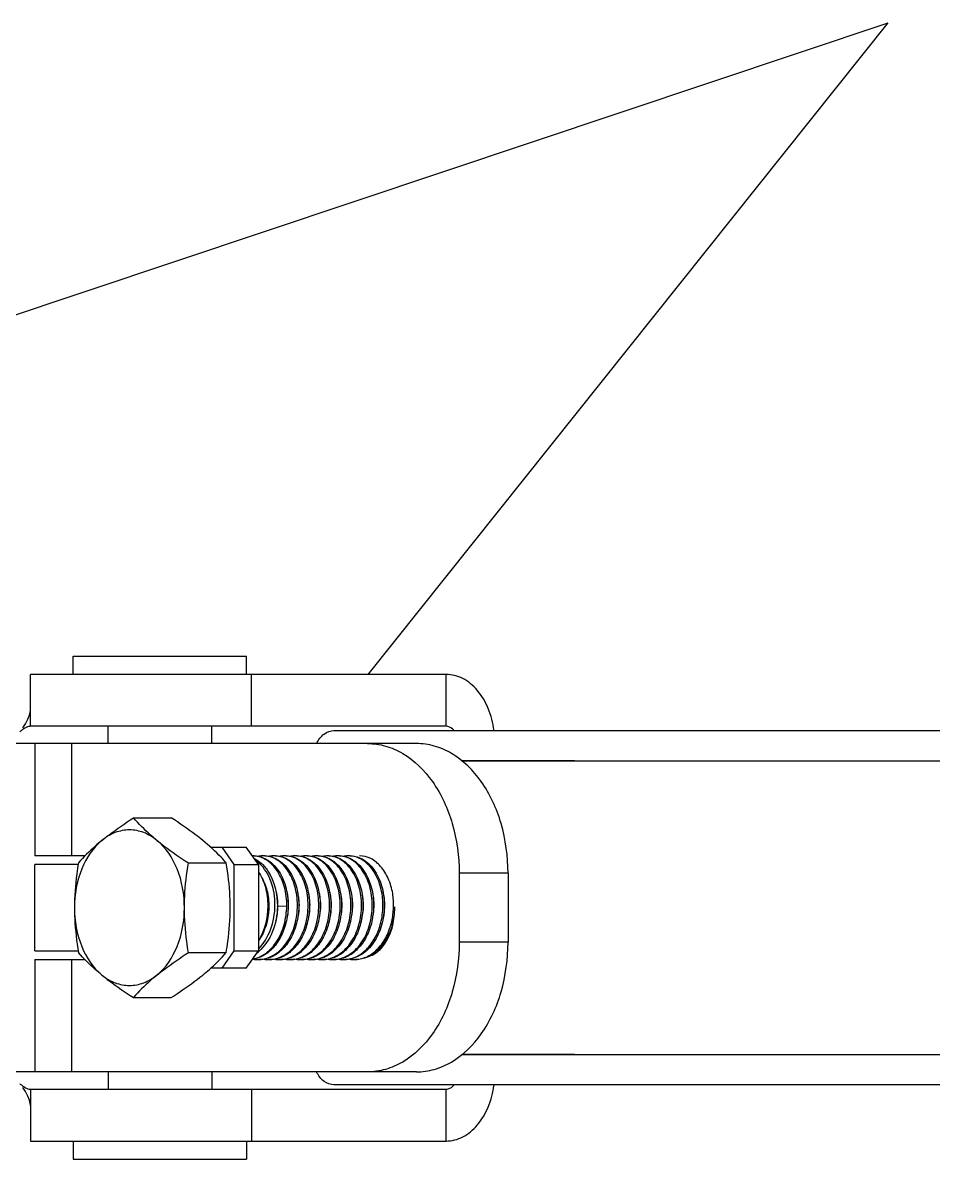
# Model space of a CAD drawing. Extents: x 27938 to 650306, y -92720 to 1524912.
# Drawn here: x 323956 to 324818, y 821972 to 823047 of the extents above; entities that cross this region are included whole.
import ezdxf

# ---------------------------------------------------------------- set-up
doc = ezdxf.new("R2010")
doc.units = 0
doc.header["$LTSCALE"] = 1000
doc.header["$MEASUREMENT"] = 0
doc.styles.get("Standard").update_dxf_attribs({"font": 'gbenor.shx', "bigfont": 'gbcbig.shx'})
doc.dimstyles.get("Standard").update_dxf_attribs({"dimtxt": 0.18, "dimasz": 0.18, "dimexe": 0.18, "dimexo": 0.0625, "dimgap": 0.09, "dimtad": 0, "dimtih": 1, "dimtoh": 1, "dimdec": 4, "dimzin": 0, "dimdsep": 46, "dimtxsty": 'Standard', "dimcen": 0.09, "dimadec": 0, "dimazin": 0, "dimtfac": 1, "dimtdec": 4, "dimtofl": 0, "dimtmove": 0, "dimatfit": 3, "dimfxl": 1, "dimtolj": 1, "dimtzin": 0, "dimarcsym": 0})

msp = doc.modelspace()

# ---------------------------------------------------------------- linework, layer by layer
for p, q in [((324003.8, 822430.4), (324003.8, 822447.7)), ((324003.8, 822447.7), (324168, 822447.7)), ((324168, 822430.4), (324168, 822447.7)), ((323963.3, 822381.3), (323963.3, 822430.4)), ((324356.9, 822430.4), (323963.3, 822430.4)), ((324172.7, 822381.3), (324172.7, 822430.4)), ((324356.9, 822381.3), (324356.9, 822430.4)), ((324356.9, 822381.3), (323963.3, 822381.3)), ((324036.9, 822365), (324036.9, 822381.3)), ((324135, 822365), (324135, 822381.3)), ((324250.7, 822377.2), (326704.6, 822377.2)), ((324282.5, 822365), (323907.5, 822365)), ((323967.3, 822365), (323967.3, 822258.7)), ((324002.1, 822365), (324002.1, 822258.7)), ((324328.8, 822365), (324282.5, 822365)), ((324371.6, 822348.6), (326420.1, 822348.6)), ((324478.5, 822348.6), (324372, 822348.6)), ((324060.8, 822294.6), (324096.6, 822294.6)), ((324133.9, 822266.8), (324167.5, 822266.8)), ((324144.4, 822266.8), (324156, 822250.5)), ((324179.1, 822250.5), (324167.5, 822266.8)), ((324014.9, 822258.7), (323967.3, 822258.7)), ((323967.4, 822168.7), (323967.4, 822250.5)), ((324008.5, 822250.5), (323967.4, 822250.5)), ((324112.8, 822252.1), (324148.7, 822252.1)), ((324156, 822250.5), (324156, 822168.7)), ((324156, 822250.5), (324179.1, 822250.5)), ((324179.1, 822250.5), (324179.1, 822168.7)), ((324369.3, 822242.3), (324369.3, 822176.9)), ((324415.5, 822242.3), (324369.3, 822242.3)), ((324415.5, 822242.3), (324415.5, 822176.9)), ((324197.3, 822210.8), (324197.1, 822210.8)), ((324206, 822211), (324197.3, 822210.8)), ((324415.5, 822176.9), (324369.3, 822176.9)), ((323967.4, 822168.7), (324008.5, 822168.7)), ((324112.8, 822167.1), (324148.7, 822167.1)), ((324156, 822168.7), (324144.4, 822152.4)), ((324156, 822168.7), (324179.1, 822168.7)), ((324167.5, 822152.4), (324179.1, 822168.7)), ((324292.5, 822169.9), (324292.5, 822169.8)), ((323967.3, 822160.5), (323967.3, 822054.2)), ((323967.3, 822160.5), (324014.9, 822160.5)), ((324002.1, 822160.5), (324002.1, 822054.2)), ((324167.5, 822152.4), (324133.9, 822152.4)), ((324060.8, 822124.6), (324096.6, 822124.6)), ((324371.6, 822070.6), (326420.1, 822070.6)), ((324478.5, 822070.6), (324372, 822070.6)), ((324282.5, 822054.2), (323907.5, 822054.2)), ((324036.9, 822054.2), (324036.9, 822037.9)), ((324135, 822054.2), (324135, 822037.9)), ((324328.8, 822054.2), (324282.5, 822054.2)), ((323963.3, 822037.9), (323963.3, 821988.8)), ((323963.3, 822037.9), (324356.9, 822037.9)), ((324172.7, 822037.9), (324172.7, 821988.8)), ((326704.6, 822042), (324250.7, 822042)), ((324356.9, 821988.8), (324356.9, 822037.9)), ((323963.3, 821988.8), (324356.9, 821988.8)), ((324003.8, 821988.8), (324003.8, 821971.5)), ((324168, 821988.8), (324168, 821971.5)), ((324003.8, 821971.5), (324168, 821971.5))]:
    msp.add_line(p, q)
for points in [[(323956, 822379.8), (323958.5, 822383.5), (323960.8, 822388), (323962.3, 822391.8), (323963, 822394.8), (323963.2, 822396.5), (323963.3, 822396.9)], [(323963.3, 822022.3), (323963.2, 822022.7), (323963, 822024.4), (323962.3, 822027.3), (323960.8, 822031.2), (323958.5, 822035.7), (323956, 822039.4)]]:
    msp.add_lwpolyline(points)
for centre, radius, start, end in [((323973.2, 822354.6), 29.3, 123.7883, 124.1887), ((324173.8, 822236.4), 22.2, 90.0002, 91.1523), ((324173.8, 822236.4), 22.3, 86.7942, 89.9978), ((324183.9, 822236.1), 22.6, 90.048, 101.3296), ((324183.9, 822236.4), 22.3, 86.7948, 89.9978), ((324194.1, 822236.1), 22.6, 90.0486, 101.3889), ((324194, 822236.4), 22.3, 86.7953, 89.9977), ((324204.2, 822236.1), 22.6, 90.0485, 101.3698), ((324204.2, 822236.4), 22.3, 86.7955, 89.9977), ((324214.3, 822236.1), 22.6, 90.0482, 101.3466), ((324214.3, 822236.4), 22.3, 86.7949, 89.9977), ((324224.4, 822236.1), 22.6, 90.0488, 101.4019), ((324224.4, 822236.4), 22.3, 86.7954, 89.9977), ((324234.5, 822236.1), 22.6, 90.0485, 101.3836), ((324234.5, 822236.4), 22.3, 86.7954, 89.9977), ((324244.7, 822236), 22.6, 90.0523, 102.1493), ((324244.6, 822236.4), 22.3, 86.795, 89.9977), ((324254.8, 822236.1), 22.6, 90.0489, 101.4175), ((324254.7, 822236.4), 22.3, 86.7955, 89.9977), ((324264.9, 822236.1), 22.6, 90.0481, 101.3388), ((324264.9, 822236.4), 22.3, 86.795, 89.9978), ((324240.4, 822212), 66.8, 4.1257, 9.4027), ((324128, 822211.9), 69.2, 359.1399, 359.3167), ((324139.2, 822211.9), 58.1, 358.9629, 359.1986), ((324238.5, 822211.8), 68.6, 347.2993, 358.0279), ((324238.1, 822211.9), 69.1, 358.1063, 4.1306), ((324237.9, 822211.9), 69.3, 357.9987, 358.1134), ((324239.2, 822211.9), 69.2, 351.1719, 358.0614), ((324239.2, 822211.9), 69.2, 358.0532, 358.7181), ((324170.6, 822211.7), 57.1, 348.7877, 350.256), ((324221.3, 822211.7), 57, 347.8843, 350.3195), ((324231.3, 822211.7), 57.1, 349.0131, 350.0068), ((324241.8, 822211.4), 66.6, 344.3304, 351.1869), ((324240.9, 822206.1), 66.9, 348.6166, 355.814), ((324244.1, 822210.9), 64.3, 344.0044, 344.2949), ((324155.5, 822196.2), 36.9, 307.5195, 310.6239), ((324178.9, 822187.6), 27.1, 260.5385, 269.971), ((324178.9, 822187.3), 26.8, 270.0015, 272.6678), ((324189, 822187.6), 27.1, 260.5775, 269.9713), ((324189, 822187.3), 26.8, 270.0015, 272.6681), ((324199.1, 822187.6), 27.1, 260.4983, 269.9708), ((324199.1, 822187.3), 26.8, 270.0015, 272.6677), ((324209.2, 822187.6), 27.1, 260.3354, 269.9695), ((324209.2, 822187.3), 26.8, 270.0015, 272.668), ((324219.3, 822187.6), 27.1, 260.555, 269.9711), ((324219.3, 822187.3), 26.8, 270.0015, 272.6678), ((324229.5, 822187.6), 27.1, 260.5143, 269.9708), ((324229.5, 822187.3), 26.8, 270.0015, 272.6677), ((324239.6, 822187.6), 27.1, 260.5593, 269.9712), ((324239.6, 822187.3), 26.8, 270.0015, 272.668), ((324249.7, 822187.6), 27.1, 260.4778, 269.9708), ((324249.7, 822187.3), 26.8, 270.0015, 272.6677), ((324259.8, 822187.6), 27.1, 260.5247, 269.9709), ((324259.8, 822187.3), 26.8, 270.0015, 272.6677), ((324269.9, 822187.6), 27.1, 260.5751, 269.9713), ((324269.9, 822187.3), 26.8, 270.0015, 272.6681), ((323973.2, 822064.6), 29.3, 235.8113, 236.2117)]:
    msp.add_arc(centre, radius, start, end)
for points, knots in [([(324402.3, 822377.3), (324401.3, 822384.5), (324397.8, 822398.1), (324387.7, 822415.5), (324373.7, 822427.4), (324362.3, 822430.4), (324356.9, 822430.4)], [0, 0, 0, 0, 0.287892, 0.552013, 0.786654, 1, 1, 1, 1]), ([(323963.3, 822381.3), (323962.8, 822381.3), (323960.5, 822381.1), (323958.4, 822379.9), (323956.9, 822378.9)], [0, 0, 0, 0, 0.222245, 1, 1, 1, 1]), ([(324364.5, 822377.3), (324364, 822377.9), (324362, 822380), (324359, 822381.3), (324356.9, 822381.3)], [0, 0, 0, 0, 0.274002, 1, 1, 1, 1]), ([(323956.7, 822378.8), (323956.4, 822378.6), (323955.2, 822377.8), (323954, 822376.8), (323953.2, 822376.1)], [0, 0, 0, 0, 0.231104, 1, 1, 1, 1]), ([(324234.2, 822365.1), (324235.9, 822368.5), (324240.2, 822374.5), (324247.4, 822377.2), (324250.7, 822377.2)], [0, 0, 0, 0, 0.538137, 1, 1, 1, 1]), ([(324282.5, 822365), (324288.2, 822365), (324299.9, 822363.3), (324322.6, 822353.4), (324347.1, 822328.9), (324365.1, 822288.8), (324369.3, 822258.1), (324369.3, 822242.3)], [0, 0, 0, 0, 0.103597, 0.210948, 0.445697, 0.712571, 1, 1, 1, 1]), ([(324415.5, 822242.3), (324415.5, 822258.1), (324411.4, 822288.8), (324393.3, 822328.9), (324368.8, 822353.4), (324346.1, 822363.3), (324334.5, 822365), (324328.8, 822365)], [0, 0, 0, 0, 0.287429, 0.554303, 0.789052, 0.896403, 1, 1, 1, 1]), ([(324031, 822273.3), (324033.2, 822275.2), (324042.8, 822282.7), (324052.9, 822289.5), (324060.8, 822294.6)], [0, 0, 0, 0, 0.237123, 1, 1, 1, 1]), ([(324083, 822273.3), (324080.9, 822275.1), (324073.1, 822281.7), (324065.8, 822289), (324060.8, 822294.6)], [0, 0, 0, 0, 0.268858, 1, 1, 1, 1]), ([(324126.4, 822273.3), (324124.2, 822275.2), (324114.6, 822282.7), (324104.5, 822289.5), (324096.6, 822294.6)], [0, 0, 0, 0, 0.237123, 1, 1, 1, 1]), ([(324083, 822273.3), (324079.3, 822276.4), (324071.1, 822281.4), (324057, 822284.1), (324043, 822281.4), (324034.7, 822276.4), (324031, 822273.3)], [0, 0, 0, 0, 0.257487, 0.5, 0.742513, 1, 1, 1, 1]), ([(324031, 822273.3), (324022.5, 822266.4), (324009, 822245.8), (324005, 822222.1), (324005, 822209.6)], [0, 0, 0, 0, 0.468341, 1, 1, 1, 1]), ([(324031, 822273.3), (324028.9, 822271.6), (324021, 822265), (324013.7, 822257.7), (324008.7, 822252.1)], [0, 0, 0, 0, 0.268858, 1, 1, 1, 1]), ([(324083, 822273.3), (324085.3, 822271.5), (324094.9, 822264), (324105, 822257.1), (324112.8, 822252.1)], [0, 0, 0, 0, 0.237123, 1, 1, 1, 1]), ([(324109.1, 822209.6), (324109.1, 822222.1), (324105, 822245.8), (324091.6, 822266.4), (324083, 822273.3)], [0, 0, 0, 0, 0.531659, 1, 1, 1, 1]), ([(324148.7, 822252.1), (324147.1, 822253.9), (324140.1, 822261.4), (324132.5, 822268.4), (324126.4, 822273.3)], [0, 0, 0, 0, 0.2325, 1, 1, 1, 1]), ([(324008.7, 822252.1), (324008.1, 822248.6), (324006, 822234.5), (324005, 822220.3), (324005, 822209.6)], [0, 0, 0, 0, 0.248681, 1, 1, 1, 1]), ([(324109.1, 822209.6), (324109.1, 822213.2), (324109.4, 822227.4), (324111.1, 822241.6), (324112.8, 822252.1)], [0, 0, 0, 0, 0.251248, 1, 1, 1, 1]), ([(324152.4, 822209.6), (324152.4, 822213.2), (324152.1, 822227.4), (324150.4, 822241.6), (324148.7, 822252.1)], [0, 0, 0, 0, 0.251248, 1, 1, 1, 1]), ([(324191.8, 822251.8), (324198.4, 822246.1), (324205.1, 822232.9), (324207.8, 822214.3), (324206.6, 822199.1), (324202.3, 822184.9), (324195, 822172.8), (324185.3, 822164.2), (324177.5, 822161.3), (324173.6, 822160.8)], [0, 0, 0, 0, 0.238806, 0.375378, 0.515068, 0.651187, 0.778286, 0.893865, 1, 1, 1, 1]), ([(324206, 822211), (324206.1, 822217.1), (324204.7, 822228.7), (324198.3, 822244), (324188.2, 822255.1), (324179.3, 822258.4), (324175, 822258.6)], [0, 0, 0, 0, 0.291821, 0.560232, 0.794326, 1, 1, 1, 1]), ([(324175.1, 822258.7), (324178, 822258.7), (324184.2, 822257.4), (324189.5, 822254), (324191.8, 822251.8)], [0, 0, 0, 0, 0.482388, 1, 1, 1, 1]), ([(324175.1, 822256.3), (324175.7, 822256), (324178, 822254.8), (324180.2, 822253.2), (324181.7, 822251.9)], [0, 0, 0, 0, 0.243018, 1, 1, 1, 1]), ([(324179.2, 822170.5), (324184.3, 822175.6), (324192.2, 822189), (324196.1, 822211.8), (324192.6, 822234.1), (324185, 822247), (324180.1, 822251.5)], [0, 0, 0, 0, 0.245715, 0.512956, 0.773315, 1, 1, 1, 1]), ([(324180.1, 822160.6), (324184.8, 822160.8), (324194.7, 822164.1), (324206.2, 822175.4), (324213.9, 822191.3), (324216.9, 822209.4), (324215.1, 822227.6), (324208.8, 822243.4), (324198.7, 822255), (324189.5, 822258.4), (324185.2, 822258.6)], [0, 0, 0, 0, 0.109411, 0.23076, 0.366314, 0.510391, 0.653213, 0.784895, 0.899597, 1, 1, 1, 1]), ([(324202, 822251.8), (324208.8, 822245.8), (324215.6, 822232), (324218, 822212.4), (324216.3, 822196.7), (324211.2, 822182.2), (324203.1, 822170.4), (324192.4, 822162.5), (324184.1, 822160.5), (324180.1, 822160.5)], [0, 0, 0, 0, 0.241302, 0.379446, 0.520006, 0.655788, 0.781304, 0.89482, 1, 1, 1, 1]), ([(324181.7, 822251.9), (324184.2, 822249.7), (324193.8, 822238.2), (324197.3, 822222.5), (324197.1, 822211)], [0, 0, 0, 0, 0.224306, 1, 1, 1, 1]), ([(324185.2, 822258.7), (324188.1, 822258.7), (324194.3, 822257.4), (324199.6, 822254), (324202, 822251.8)], [0, 0, 0, 0, 0.482394, 1, 1, 1, 1]), ([(324190.2, 822160.6), (324194.9, 822160.8), (324204.8, 822164.1), (324216.4, 822175.4), (324224, 822191.3), (324227, 822209.4), (324225.3, 822227.6), (324218.9, 822243.4), (324208.8, 822255), (324199.6, 822258.4), (324195.3, 822258.6)], [0, 0, 0, 0, 0.109411, 0.23076, 0.366309, 0.510386, 0.653207, 0.784895, 0.899597, 1, 1, 1, 1]), ([(324212.1, 822251.8), (324218.9, 822245.8), (324225.8, 822232), (324228.1, 822212.4), (324226.4, 822196.7), (324221.4, 822182.2), (324213.2, 822170.4), (324202.6, 822162.5), (324194.2, 822160.5), (324190.2, 822160.5)], [0, 0, 0, 0, 0.241317, 0.379461, 0.520014, 0.655792, 0.781306, 0.894819, 1, 1, 1, 1]), ([(324195.3, 822258.7), (324198.3, 822258.7), (324204.5, 822257.4), (324209.7, 822253.9), (324212.1, 822251.8)], [0, 0, 0, 0, 0.48237, 1, 1, 1, 1]), ([(324200.3, 822160.6), (324205.1, 822160.8), (324215, 822164.1), (324226.5, 822175.4), (324234.1, 822191.3), (324237.1, 822209.4), (324235.4, 822227.6), (324229.1, 822243.4), (324218.9, 822255), (324209.7, 822258.4), (324205.4, 822258.6)], [0, 0, 0, 0, 0.109414, 0.230763, 0.366316, 0.510389, 0.653208, 0.784892, 0.899594, 1, 1, 1, 1]), ([(324222.2, 822251.9), (324229, 822245.8), (324235.9, 822232), (324238.2, 822212.5), (324236.6, 822196.7), (324231.5, 822182.2), (324223.3, 822170.4), (324212.7, 822162.5), (324204.3, 822160.5), (324200.4, 822160.5)], [0, 0, 0, 0, 0.24129, 0.379435, 0.519998, 0.655783, 0.781305, 0.89482, 1, 1, 1, 1]), ([(324205.4, 822258.7), (324208.4, 822258.7), (324214.6, 822257.4), (324219.8, 822254), (324222.2, 822251.9)], [0, 0, 0, 0, 0.482394, 1, 1, 1, 1]), ([(324210.5, 822160.6), (324215.2, 822160.8), (324225.1, 822164.1), (324236.6, 822175.4), (324244.2, 822191.3), (324247.3, 822209.4), (324245.5, 822227.6), (324239.2, 822243.4), (324229, 822255), (324219.8, 822258.4), (324215.5, 822258.6)], [0, 0, 0, 0, 0.109411, 0.230759, 0.366311, 0.510389, 0.653212, 0.784896, 0.899598, 1, 1, 1, 1]), ([(324232.3, 822251.8), (324239.2, 822245.8), (324246, 822232), (324248.3, 822212.4), (324246.7, 822196.7), (324241.6, 822182.2), (324233.4, 822170.4), (324222.8, 822162.5), (324214.4, 822160.5), (324210.5, 822160.5)], [0, 0, 0, 0, 0.241312, 0.379455, 0.520012, 0.655791, 0.781305, 0.89482, 1, 1, 1, 1]), ([(324215.5, 822258.7), (324218.5, 822258.7), (324224.7, 822257.4), (324229.9, 822253.9), (324232.3, 822251.8)], [0, 0, 0, 0, 0.482382, 1, 1, 1, 1]), ([(324220.6, 822160.6), (324225.3, 822160.8), (324235.2, 822164.1), (324246.7, 822175.4), (324254.3, 822191.3), (324257.4, 822209.4), (324255.6, 822227.6), (324249.3, 822243.4), (324239.1, 822255), (324230, 822258.4), (324225.6, 822258.6)], [0, 0, 0, 0, 0.109413, 0.230762, 0.36631, 0.510386, 0.653205, 0.784893, 0.899595, 1, 1, 1, 1]), ([(324242.4, 822251.8), (324249.3, 822245.8), (324256.1, 822232), (324258.4, 822212.4), (324256.8, 822196.7), (324251.7, 822182.2), (324243.6, 822170.4), (324232.9, 822162.5), (324224.6, 822160.5), (324220.6, 822160.5)], [0, 0, 0, 0, 0.241314, 0.379459, 0.520012, 0.655791, 0.781307, 0.89482, 1, 1, 1, 1]), ([(324225.7, 822258.7), (324228.6, 822258.7), (324234.8, 822257.4), (324240.1, 822253.9), (324242.4, 822251.8)], [0, 0, 0, 0, 0.482371, 1, 1, 1, 1]), ([(324230.7, 822160.6), (324235.4, 822160.8), (324245.3, 822164.1), (324256.8, 822175.4), (324264.4, 822191.3), (324267.5, 822209.4), (324265.7, 822227.6), (324259.4, 822243.4), (324249.3, 822255), (324240.1, 822258.4), (324235.8, 822258.6)], [0, 0, 0, 0, 0.109413, 0.230763, 0.366317, 0.51039, 0.65321, 0.784893, 0.899595, 1, 1, 1, 1]), ([(324252.6, 822251.9), (324259.4, 822245.8), (324266.2, 822232), (324268.6, 822212.5), (324266.9, 822196.7), (324261.8, 822182.2), (324253.7, 822170.4), (324243, 822162.5), (324234.7, 822160.5), (324230.7, 822160.5)], [0, 0, 0, 0, 0.241291, 0.379436, 0.519999, 0.655783, 0.781305, 0.89482, 1, 1, 1, 1]), ([(324235.8, 822258.7), (324238.7, 822258.7), (324244.9, 822257.4), (324250.2, 822254), (324252.6, 822251.9)], [0, 0, 0, 0, 0.482397, 1, 1, 1, 1]), ([(324240.8, 822160.6), (324245.5, 822160.8), (324255.4, 822164.1), (324267, 822175.4), (324274.6, 822191.3), (324277.6, 822209.4), (324275.8, 822227.6), (324269.5, 822243.4), (324259.4, 822255), (324250.2, 822258.4), (324245.9, 822258.6)], [0, 0, 0, 0, 0.10941, 0.230759, 0.36631, 0.510388, 0.653211, 0.784896, 0.899598, 1, 1, 1, 1]), ([(324262.7, 822251.8), (324269.5, 822245.8), (324276.4, 822232), (324278.7, 822212.4), (324277, 822196.7), (324272, 822182.2), (324263.8, 822170.4), (324253.2, 822162.5), (324244.8, 822160.5), (324240.8, 822160.5)], [0, 0, 0, 0, 0.241321, 0.379464, 0.520018, 0.655795, 0.781306, 0.894819, 1, 1, 1, 1]), ([(324245.9, 822258.7), (324248.9, 822258.7), (324255, 822257.4), (324260.3, 822253.9), (324262.7, 822251.8)], [0, 0, 0, 0, 0.482371, 1, 1, 1, 1]), ([(324250.9, 822160.6), (324255.6, 822160.8), (324265.6, 822164.1), (324277.1, 822175.4), (324284.7, 822191.3), (324287.7, 822209.4), (324286, 822227.6), (324279.7, 822243.4), (324269.5, 822255), (324260.3, 822258.4), (324256, 822258.6)], [0, 0, 0, 0, 0.109414, 0.230762, 0.366312, 0.510386, 0.653204, 0.784891, 0.899595, 1, 1, 1, 1]), ([(324272.8, 822251.8), (324279.6, 822245.8), (324286.5, 822232), (324288.8, 822212.4), (324287.2, 822196.7), (324282.1, 822182.2), (324273.9, 822170.4), (324263.3, 822162.5), (324254.9, 822160.5), (324251, 822160.5)], [0, 0, 0, 0, 0.241301, 0.379446, 0.520004, 0.655787, 0.781306, 0.894819, 1, 1, 1, 1]), ([(324256, 822258.7), (324259, 822258.7), (324265.2, 822257.4), (324270.4, 822254), (324272.8, 822251.8)], [0, 0, 0, 0, 0.48238, 1, 1, 1, 1]), ([(324266.1, 822258.7), (324268.3, 822258.7), (324272.8, 822258), (324281.4, 822254), (324290.7, 822244.1), (324297.3, 822228.1), (324299.2, 822209.5), (324296, 822190.9), (324288.1, 822174.8), (324276.1, 822163.5), (324265.9, 822160.5), (324261.1, 822160.5)], [0, 0, 0, 0, 0.049449, 0.100956, 0.214949, 0.346477, 0.489675, 0.634208, 0.769827, 0.890789, 1, 1, 1, 1]), ([(324261.1, 822160.6), (324265, 822160.7), (324273.1, 822163), (324283.4, 822171.2), (324291.3, 822183), (324296.1, 822197.3), (324297.6, 822212.8), (324295.3, 822232), (324288.6, 822245.6), (324281.9, 822251.6)], [0, 0, 0, 0, 0.105385, 0.219488, 0.34542, 0.481197, 0.621395, 0.759049, 1, 1, 1, 1]), ([(324281.9, 822251.6), (324279.6, 822253.7), (324274.7, 822257), (324268.9, 822258.5), (324266.1, 822258.6)], [0, 0, 0, 0, 0.517722, 1, 1, 1, 1]), ([(324306.3, 822223), (324305.5, 822227.9), (324302.8, 822237.1), (324295.8, 822248.8), (324286.3, 822256.7), (324278.6, 822258.7), (324275, 822258.7)], [0, 0, 0, 0, 0.291651, 0.555731, 0.788679, 1, 1, 1, 1]), ([(324179.2, 822243.9), (324182.1, 822239.3), (324186.6, 822228.7), (324189.5, 822205.9), (324185.2, 822187.9), (324179.1, 822178.1)], [0, 0, 0, 0, 0.237857, 0.495496, 1, 1, 1, 1]), ([(324182.3, 822237.9), (324184.8, 822233.7), (324188.4, 822223.9), (324190.1, 822203.4), (324185.5, 822187.4), (324179.7, 822179)], [0, 0, 0, 0, 0.239537, 0.497847, 1, 1, 1, 1]), ([(324195.8, 822225), (324196.1, 822223.9), (324197, 822219.3), (324197.4, 822214.6), (324197.3, 822211.1)], [0, 0, 0, 0, 0.245441, 1, 1, 1, 1]), ([(324206.3, 822223.5), (324206.6, 822221.8), (324207.8, 822214.6), (324207.5, 822207.3), (324206.6, 822202)], [0, 0, 0, 0, 0.24614, 1, 1, 1, 1]), ([(324216.4, 822223.6), (324216.7, 822221.8), (324217.9, 822214.7), (324217.7, 822207.4), (324216.7, 822202)], [0, 0, 0, 0, 0.246098, 1, 1, 1, 1]), ([(324226.4, 822224), (324226.8, 822222.2), (324228, 822215), (324227.8, 822207.5), (324226.9, 822202)], [0, 0, 0, 0, 0.245865, 1, 1, 1, 1]), ([(324236.4, 822224.5), (324236.8, 822222.6), (324238.3, 822214.4), (324237.9, 822206), (324236.6, 822199.9)], [0, 0, 0, 0, 0.245825, 1, 1, 1, 1]), ([(324246.4, 822225), (324246.9, 822223.1), (324248.3, 822215.2), (324248.1, 822207.1), (324247, 822201.2)], [0, 0, 0, 0, 0.2454, 1, 1, 1, 1]), ([(324256.8, 822223.7), (324257.2, 822221.9), (324258.4, 822214.7), (324258.1, 822207.2), (324257.2, 822201.8)], [0, 0, 0, 0, 0.246065, 1, 1, 1, 1]), ([(324267, 822223.5), (324267.4, 822221.7), (324268.5, 822214.6), (324268.2, 822207.3), (324267.3, 822202)], [0, 0, 0, 0, 0.246155, 1, 1, 1, 1]), ([(324277.1, 822223.6), (324277.4, 822221.9), (324278.6, 822214.8), (324278.4, 822207.4), (324277.5, 822202.1)], [0, 0, 0, 0, 0.246058, 1, 1, 1, 1]), ([(324287.1, 822224.2), (324287.5, 822222.4), (324288.7, 822215), (324288.5, 822207.3), (324287.5, 822201.8)], [0, 0, 0, 0, 0.245788, 1, 1, 1, 1]), ([(324297.1, 822224.6), (324297.5, 822222.7), (324298.9, 822214.8), (324298.6, 822206.7), (324297.5, 822200.8)], [0, 0, 0, 0, 0.245648, 1, 1, 1, 1]), ([(324005, 822209.6), (324005, 822206), (324005.3, 822191.8), (324007, 822177.6), (324008.7, 822167.1)], [0, 0, 0, 0, 0.251248, 1, 1, 1, 1]), ([(324005, 822209.6), (324005, 822197.1), (324009, 822173.4), (324022.5, 822152.8), (324031, 822145.9)], [0, 0, 0, 0, 0.531659, 1, 1, 1, 1]), ([(324083, 822145.9), (324091.6, 822152.8), (324105, 822173.4), (324109.1, 822197.1), (324109.1, 822209.6)], [0, 0, 0, 0, 0.468341, 1, 1, 1, 1]), ([(324112.8, 822167.1), (324112.2, 822170.6), (324110.1, 822184.7), (324109.1, 822198.9), (324109.1, 822209.6)], [0, 0, 0, 0, 0.248681, 1, 1, 1, 1]), ([(324148.7, 822167.1), (324149.2, 822170.6), (324151.4, 822184.7), (324152.4, 822198.9), (324152.4, 822209.6)], [0, 0, 0, 0, 0.248681, 1, 1, 1, 1]), ([(324173.8, 822161), (324178.3, 822161.9), (324187.4, 822166.2), (324197.7, 822178), (324204.3, 822193.5), (324205.9, 822205.1), (324206, 822211)], [0, 0, 0, 0, 0.215857, 0.456017, 0.721227, 1, 1, 1, 1]), ([(324197.1, 822210.8), (324197, 822202.6), (324194.1, 822186.8), (324185.1, 822173.1), (324179.5, 822168.2)], [0, 0, 0, 0, 0.525716, 1, 1, 1, 1]), ([(324271.2, 822160.6), (324275.1, 822160.7), (324283.1, 822163), (324293.4, 822171), (324301.2, 822182.6), (324304.4, 822191.8), (324305.5, 822196.7)], [0, 0, 0, 0, 0.219273, 0.456424, 0.717944, 1, 1, 1, 1]), ([(324305.9, 822193.1), (324305.2, 822190.9), (324302.3, 822182.4), (324297.3, 822174.5), (324292.5, 822169.9)], [0, 0, 0, 0, 0.264817, 1, 1, 1, 1]), ([(324293.3, 822169), (324294.9, 822170.5), (324300.9, 822177.4), (324304.7, 822186.1), (324306.5, 822192.9)], [0, 0, 0, 0, 0.23319, 1, 1, 1, 1]), ([(324369.3, 822176.9), (324369.3, 822161.1), (324365.1, 822130.4), (324347.1, 822090.3), (324322.6, 822065.8), (324299.9, 822055.9), (324288.2, 822054.2), (324282.5, 822054.2)], [0, 0, 0, 0, 0.287429, 0.554303, 0.789052, 0.896403, 1, 1, 1, 1]), ([(324328.8, 822054.2), (324334.5, 822054.2), (324346.1, 822055.9), (324368.8, 822065.8), (324393.3, 822090.3), (324411.4, 822130.4), (324415.5, 822161.1), (324415.5, 822176.9)], [0, 0, 0, 0, 0.103597, 0.210948, 0.445697, 0.712571, 1, 1, 1, 1]), ([(324031, 822145.9), (324028.9, 822147.6), (324021, 822154.2), (324013.7, 822161.5), (324008.7, 822167.1)], [0, 0, 0, 0, 0.268858, 1, 1, 1, 1]), ([(324083, 822145.9), (324085.3, 822147.7), (324094.9, 822155.2), (324105, 822162.1), (324112.8, 822167.1)], [0, 0, 0, 0, 0.237123, 1, 1, 1, 1]), ([(324126.4, 822145.9), (324128.5, 822147.6), (324136.4, 822154.2), (324143.7, 822161.5), (324148.7, 822167.1)], [0, 0, 0, 0, 0.268858, 1, 1, 1, 1]), ([(324292.5, 822169.8), (324289.5, 822167), (324282.9, 822162.3), (324275, 822160.5), (324271.2, 822160.5)], [0, 0, 0, 0, 0.517736, 1, 1, 1, 1]), ([(324284.4, 822163.9), (324285.2, 822164.1), (324288.4, 822165.4), (324291.3, 822167.3), (324293.3, 822169)], [0, 0, 0, 0, 0.242775, 1, 1, 1, 1]), ([(324031, 822145.9), (324033.2, 822144), (324042.8, 822136.5), (324052.9, 822129.7), (324060.8, 822124.6)], [0, 0, 0, 0, 0.237123, 1, 1, 1, 1]), ([(324031, 822145.9), (324034.7, 822142.8), (324043, 822137.8), (324057, 822135.1), (324071.1, 822137.8), (324079.3, 822142.8), (324083, 822145.9)], [0, 0, 0, 0, 0.257487, 0.5, 0.742513, 1, 1, 1, 1]), ([(324083, 822145.9), (324080.9, 822144.1), (324073.1, 822137.5), (324065.8, 822130.2), (324060.8, 822124.6)], [0, 0, 0, 0, 0.268858, 1, 1, 1, 1]), ([(324096.6, 822124.6), (324099.3, 822126.3), (324109.5, 822133), (324119.4, 822140.2), (324126.4, 822145.9)], [0, 0, 0, 0, 0.261287, 1, 1, 1, 1]), ([(324250.7, 822042), (324247.4, 822042), (324240.2, 822044.7), (324235.9, 822050.7), (324234.2, 822054.1)], [0, 0, 0, 0, 0.461863, 1, 1, 1, 1]), ([(323953.2, 822043.1), (323953.5, 822042.8), (323954.6, 822041.9), (323955.8, 822041), (323956.7, 822040.4)], [0, 0, 0, 0, 0.26918, 1, 1, 1, 1]), ([(323956.9, 822040.3), (323957.4, 822039.9), (323959.4, 822038.7), (323961.6, 822037.9), (323963.3, 822037.9)], [0, 0, 0, 0, 0.289589, 1, 1, 1, 1]), ([(324356.9, 821988.8), (324362.3, 821988.8), (324373.7, 821991.8), (324387.7, 822003.7), (324397.8, 822021.1), (324401.3, 822034.7), (324402.3, 822041.9)], [0, 0, 0, 0, 0.213346, 0.447987, 0.712108, 1, 1, 1, 1]), ([(324356.9, 822037.9), (324357.6, 822037.9), (324360.5, 822038.2), (324363.1, 822040.2), (324364.5, 822041.9)], [0, 0, 0, 0, 0.236834, 1, 1, 1, 1])]:
    msp.add_open_spline(points, degree=3, knots=knots)
for points in [[(324180.1, 822251.5), (324179, 822252.5), (324177.8, 822253.5), (324176.5, 822254.3)], [(324197.3, 822210.8), (324197.2, 822206.1), (324196.6, 822201.4), (324195.4, 822196.9)]]:
    msp.add_open_spline(points, degree=3)

# ---------------------------------------------------------------- leaders
for points in [[(323896.3, 822753.3), (324775.4, 823047.3)], [(324283.2, 822430.4), (324775.4, 823047.3)]]:
    msp.add_leader(points, dimstyle='Standard', override={"dimgap": 20})

doc.saveas('drawing.dxf')
